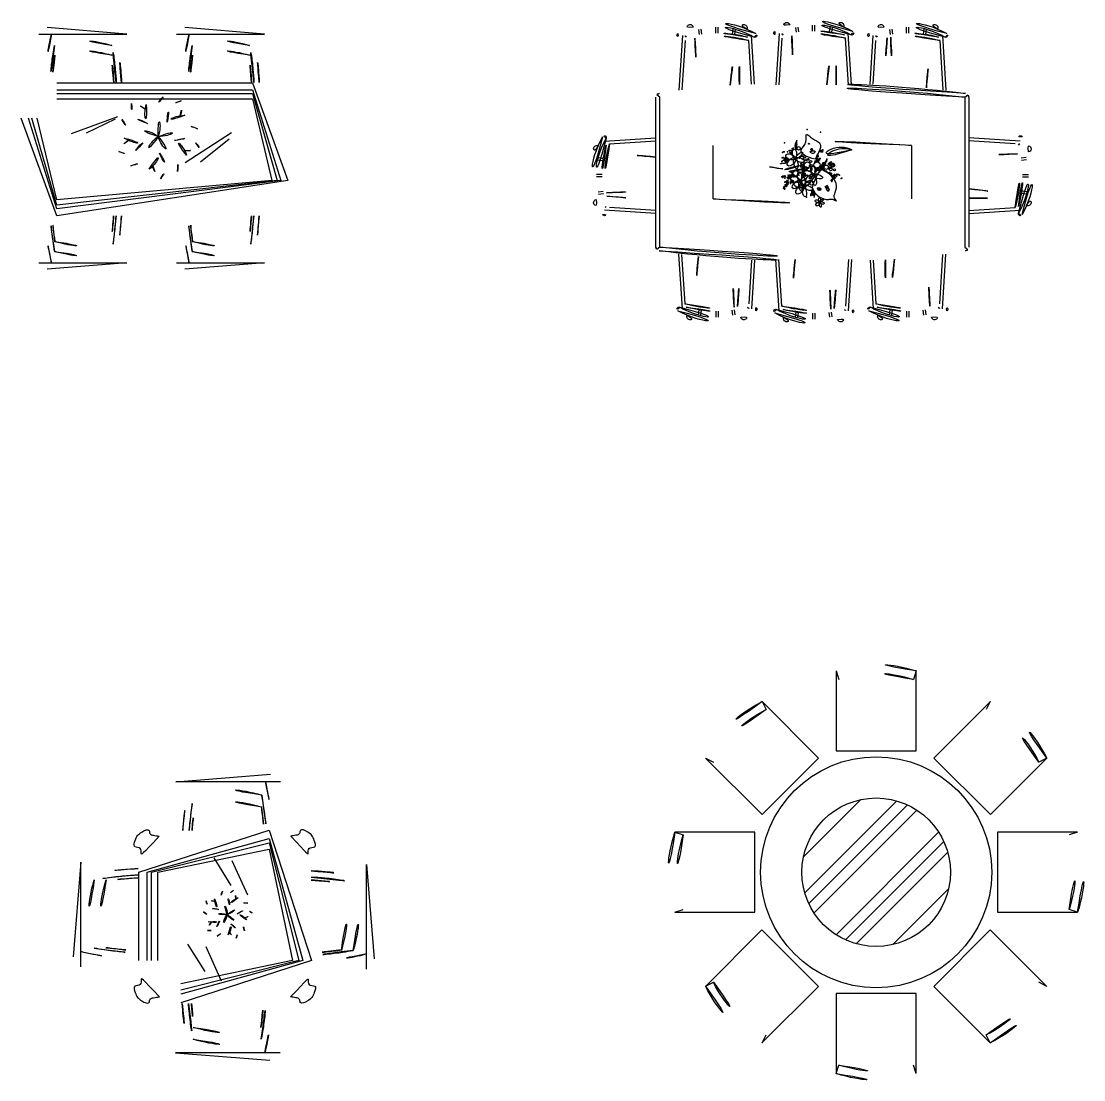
# Model space of a CAD drawing. Header units: millimetres. Extents: x -36495272392165 to 352544598049420, y -228287860276617 to 83349.
# Drawn here: x 961484830731.6 to 961484830967, y -675590103975.1 to -675590103740.5 of the extents above; entities that cross this region are included whole.
import ezdxf

# ---------------------------------------------------------------- set-up
doc = ezdxf.new("R2010")
doc.units = ezdxf.units.MM
doc.header["$MEASUREMENT"] = 0

# ---------------------------------------------------------------- blocks, each defined once
blk = doc.blocks.new('dining_sets')
at = {"true_color": 0x000000}
h = blk.add_hatch(color=18, dxfattribs=at)
h.paths.add_polyline_path([(11791.3, 17198.7, 1), (11779.3, 17198.7, 1)])
h.paths.add_polyline_path([(11763.5, 17207.6, 1.000001), (11753, 17207.6, 1.000001)])
h.paths.add_polyline_path([(11778.2, 17104.9, 1), (11787.6, 17104.9, 1)])
h.paths.add_polyline_path([(11824.2, 17045.3, 1), (11836.1, 17045.3, 1)])
h.paths.add_polyline_path([(11682.7, 17136.9, 1), (11675.7, 17136.9, 1)])
edge = h.paths.add_edge_path()
edge.add_ellipse((11722.9, 17114.8), major_axis=(0.7, -25.9), ratio=0.456297, start_angle=134.88396, end_angle=204.80978)
edge.add_arc((11726.8, 17143.3), 10.8, 208.44522, 291.7172)
h.paths.add_polyline_path([(11777.4, 17211.2, 1), (11768.1, 17211.2, 1)])
h.paths.add_polyline_path([(11707.7, 17272.3, 1), (11727.9, 17272.3, 1)])
h = blk.add_hatch(color=18, dxfattribs=at)
h.paths.add_polyline_path([(11904.1, 17177.5, 1), (11914.1, 17177.5, 1)])
h.paths.add_polyline_path([(11925, 17151.1, 0.193175), (11923.4, 17155, -0.071099), (11916.6, 17156, 0.269317), (11913.7, 17151.1, 1.000001)])
blk.add_hatch(color=18, dxfattribs=at).paths.add_polyline_path([(11843.1, 17042.5, 0.483518), (11833, 17050.5, -0.273676), (11836.1, 17045.3, -0.589818), (11827, 17040.2, 0.87026)])
at = {"color": 18, "true_color": 0x000000}
for p, q in [((11154.8, 17941.1), (11158.8, 17913.6)), ((11167.9, 17943), (11171.9, 17915.5)), ((11251.5, 17920.8), (11251.5, 17953.7)), ((11264.7, 17920.8), (11264.7, 17953.7)), ((11348.3, 17943), (11344.3, 17915.5)), ((11361.3, 17941.1), (11357.3, 17913.6)), ((11699.4, 17953.1), (11703.4, 17925.6)), ((11712.5, 17955), (11716.5, 17927.5)), ((11796.1, 17932.8), (11796.1, 17965.7)), ((11809.3, 17932.8), (11809.3, 17965.7)), ((11892.9, 17955), (11888.9, 17927.5)), ((11905.9, 17953.1), (11901.9, 17925.6)), ((12228.9, 17941.1), (12232.8, 17913.6)), ((12241.9, 17943), (12245.9, 17915.5)), ((12325.5, 17920.8), (12325.5, 17953.7)), ((12338.7, 17920.8), (12338.7, 17953.7)), ((12422.3, 17943), (12418.3, 17915.5)), ((12435.4, 17941.1), (12431.4, 17913.6)), ((7441.5, 17915.9), (7937.5, 17915.9)), ((8216.6, 17915.9), (8712.6, 17915.9)), ((11063.5, 17907.1), (11044.3, 17600.2)), ((11078.4, 17880), (11061, 17602.4)), ((11453.2, 17633.7), (11437.8, 17880)), ((11469.7, 17634.2), (11452.6, 17907.1)), ((11608.1, 17919.1), (11590.1, 17630.4)), ((11623, 17892), (11606.6, 17630.4)), ((11998.7, 17630.4), (11982.4, 17892)), ((12015.3, 17630.4), (11997.2, 17919.1)), ((12120.5, 17634.2), (12137.6, 17907.1)), ((12137, 17633.7), (12152.4, 17880)), ((12511.8, 17880), (12529.2, 17602.4)), ((12526.7, 17907.1), (12545.8, 17600.2)), ((10915.1, 16717), (10915.1, 17559.6)), ((10937.1, 17559.6), (10920.3, 17573.9)), ((10937.1, 16717), (10937.1, 17559.6)), ((12653.1, 17559.6), (12669.9, 17573.9)), ((12653.1, 17559.6), (12653.1, 16717)), ((12675.1, 17559.6), (12675.1, 16717)), ((8043.8, 17489.2), (8045.2, 17489.2)), ((7884.5, 17448.9), (7623.6, 17354.1)), ((7872.2, 17436), (7709.5, 17357.2)), ((8526.6, 17359.3), (8265.8, 17191.7)), ((8514.3, 17323.4), (8351.7, 17194.8)), ((10626.3, 17312.8), (10915.1, 17330.9)), ((10653.5, 17298), (10915.1, 17314.3)), ((11237.1, 16988.1), (11237.1, 17288.5)), ((12353.1, 17288.5), (12353.1, 16988.1)), ((12963.9, 17312.8), (12675.1, 17330.9)), ((12936.7, 17298), (12675.1, 17314.3)), ((10592.3, 17221.5), (10619.8, 17217.5)), ((12997.8, 17221.5), (12970.4, 17217.5)), ((10590.5, 17208.4), (10617.9, 17204.5)), ((12999.7, 17208.4), (12972.2, 17204.5)), ((10612.7, 17124.9), (10579.8, 17124.9)), ((10612.7, 17111.7), (10579.8, 17111.7)), ((12977.5, 17124.9), (13010.4, 17124.9)), ((12977.5, 17111.7), (13010.4, 17111.7)), ((8043.8, 17053.6), (8045.2, 17053.6)), ((10590.5, 17028.1), (10617.9, 17032.1)), ((10592.3, 17015), (10619.8, 17019)), ((12997.8, 17015), (12970.4, 17019)), ((12999.7, 17028.1), (12972.2, 17032.1)), ((10915.1, 16905.7), (10626.3, 16923.7)), ((10915.1, 16922.2), (10653.5, 16938.6)), ((12675.1, 16922.2), (12936.7, 16938.6)), ((12675.1, 16905.7), (12963.9, 16923.7)), ((10937.1, 16717), (10920.3, 16702.7)), ((12653.1, 16717), (12669.9, 16702.7)), ((7441.5, 16628.7), (7937.5, 16628.7)), ((8216.6, 16628.7), (8712.6, 16628.7)), ((11063.5, 16369.5), (11044.3, 16676.4)), ((11078.4, 16396.6), (11061, 16674.2)), ((11453.2, 16642.9), (11437.8, 16396.6)), ((11469.7, 16642.4), (11452.6, 16369.5)), ((11608.1, 16357.5), (11590.1, 16646.2)), ((11623, 16384.6), (11606.6, 16646.2)), ((11998.7, 16646.2), (11982.4, 16384.6)), ((12015.3, 16646.2), (11997.2, 16357.5)), ((12120.5, 16642.4), (12137.6, 16369.5)), ((12137, 16642.9), (12152.4, 16396.6)), ((12511.8, 16396.6), (12529.2, 16674.2)), ((12526.7, 16369.5), (12545.8, 16676.4)), ((11154.8, 16335.5), (11158.8, 16363)), ((11167.9, 16333.6), (11171.9, 16361.1)), ((11251.5, 16355.8), (11251.5, 16322.9)), ((11264.7, 16355.8), (11264.7, 16322.9)), ((11348.3, 16333.6), (11344.3, 16361.1)), ((11361.3, 16335.5), (11357.3, 16363)), ((11699.4, 16323.5), (11703.4, 16351)), ((11712.5, 16321.6), (11716.5, 16349.1)), ((11796.1, 16343.8), (11796.1, 16310.9)), ((11809.3, 16343.8), (11809.3, 16310.9)), ((11892.9, 16321.6), (11888.9, 16349.1)), ((11905.9, 16323.5), (11901.9, 16351)), ((12228.9, 16335.5), (12232.8, 16363)), ((12241.9, 16333.6), (12245.9, 16361.1)), ((12325.5, 16355.8), (12325.5, 16322.9)), ((12338.7, 16355.8), (12338.7, 16322.9)), ((12422.3, 16333.6), (12418.3, 16361.1)), ((12435.4, 16335.5), (12431.4, 16363)), ((11929.3, 14331), (11944.4, 14283.4)), ((12379.3, 14331), (12364.1, 14283.4)), ((11512.1, 14158.4), (11535.1, 14114)), ((12796.3, 14158.1), (12773.4, 14113.7)), ((11193.9, 13840.2), (11238.3, 13817.2)), ((13114.5, 13839.9), (13070.1, 13817)), ((8802.9, 13707.6), (8213.6, 13707.6)), ((11745.2, 13283.9), (12068.1, 13606.9)), ((11752.9, 13081.2), (12270.8, 13599.2)), ((11775.3, 13021.6), (12330.5, 13576.8)), ((11804.6, 12968.9), (12383.2, 13547.4)), ((11021, 13423.1), (11068.7, 13408)), ((11928.3, 12846.3), (12505.7, 13423.7)), ((13287.2, 13422.8), (13239.5, 13407.6)), ((11981.5, 12817.4), (12534.7, 13370.6)), ((8426.6, 13278.6), (8523.3, 13123.6)), ((12041.7, 12795.5), (12556.6, 13310.4)), ((7678.2, 12665.2), (7678.2, 13254.5)), ((8528.6, 13264), (8616.3, 13070.8)), ((9287.1, 12652.6), (9287.1, 13241.9)), ((12248.2, 12790.8), (12561.2, 13103.8)), ((11021, 12973.1), (11068.7, 12988.3)), ((13287.2, 12972.8), (13239.5, 12987.9)), ((8279.2, 12793.7), (8375.9, 12638.8)), ((8381.2, 12779.2), (8468.9, 12585.9)), ((11193.7, 12555.9), (11238.1, 12578.9)), ((13114.3, 12555.7), (13069.9, 12578.7)), ((11511.9, 12237.8), (11534.9, 12282.2)), ((12796.1, 12237.5), (12773.1, 12281.9)), ((8799.9, 12182.3), (8210.6, 12182.3)), ((11928.9, 12064.9), (11944.1, 12112.5)), ((12378.9, 12064.9), (12363.8, 12112.5))]:
    blk.add_line(p, q, dxfattribs=at)
for points in [[(7937.5, 17915.9, 0.333667), (7889.5, 17951.9), (7489.5, 17951.9, 0.333667), (7441.5, 17915.9)], [(8712.6, 17915.9, 0.333667), (8664.6, 17951.9), (8264.6, 17951.9, 0.333667), (8216.6, 17915.9)], [(7937.5, 16628.7, -0.333667), (7889.5, 16592.7), (7489.5, 16592.7, -0.333667), (7441.5, 16628.7)], [(8712.6, 16628.7, -0.333667), (8664.6, 16592.7), (8264.6, 16592.7, -0.333667), (8216.6, 16628.7)], [(11929.3, 14331.4), (11929.3, 13881.4), (12379.3, 13881.4), (12379.3, 14331.4, 0.153703), (11929.3, 14331.4)], [(11193.7, 13840.4), (11511.9, 13522.2), (11830.1, 13840.4), (11511.9, 14158.6, 0.153703), (11193.7, 13840.4)], [(12796.6, 14158.4), (12478.4, 13840.2), (12796.6, 13522), (13114.8, 13840.2, 0.153703), (12796.6, 14158.4)], [(8213.6, 13707.6, -0.333667), (8270.7, 13750.4), (8745.9, 13750.4, -0.333667), (8802.9, 13707.6)], [(11020.7, 12973.1), (11470.7, 12973.1), (11470.7, 13423.1), (11020.7, 13423.1, 0.153703), (11020.7, 12973.1)], [(13287.5, 13422.8), (12837.5, 13422.8), (12837.5, 12972.8), (13287.5, 12972.8, 0.153703), (13287.5, 13422.8)], [(7678.2, 13254.5, 0.333667), (7635.4, 13197.5), (7635.4, 12722.3, 0.333667), (7678.2, 12665.2)], [(9287.1, 13241.9, -0.333667), (9329.9, 13184.9), (9329.9, 12709.7, -0.333667), (9287.1, 12652.6)], [(11511.6, 12237.5), (11829.8, 12555.7), (11511.6, 12873.9), (11193.4, 12555.7, 0.153703), (11511.6, 12237.5)], [(13114.5, 12555.5), (12796.3, 12873.7), (12478.1, 12555.5), (12796.3, 12237.3, 0.153703), (13114.5, 12555.5)], [(12378.9, 12064.5), (12378.9, 12514.5), (11928.9, 12514.5), (11928.9, 12064.5, 0.153703), (12378.9, 12064.5)], [(8210.6, 12182.3, 0.333667), (8267.6, 12139.5), (8742.8, 12139.5, 0.333667), (8799.9, 12182.3)]]:
    blk.add_lwpolyline(points, format="xyb", dxfattribs=at)
for points in [[(7543.4, 17641.9), (8644, 17641.9, -0.414214), (8844, 17441.9), (8844, 17091.9, -0.414214), (8644, 16891.9), (7543.4, 16891.9, -0.414214), (7343.4, 17091.9), (7343.4, 17441.9, -0.414214)], [(7543.4, 17601.9), (8644, 17601.9, -0.414214), (8804, 17441.9), (8804, 17091.9, -0.414214), (8644, 16931.9), (7543.4, 16931.9, -0.414214), (7383.4, 17091.9), (7383.4, 17441.9, -0.414214)], [(7543.4, 17581.9), (8644, 17581.9, -0.414214), (8784, 17441.9), (8784, 17091.9, -0.414214), (8644, 16951.9), (7543.4, 16951.9, -0.414214), (7403.4, 17091.9), (7403.4, 17441.9, -0.414214)], [(7543.4, 17551.9), (8644, 17551.9, -0.414214), (8754, 17441.9), (8754, 17091.9, -0.414214), (8644, 16981.9), (7543.4, 16981.9, -0.414214), (7433.4, 17091.9), (7433.4, 17441.9, -0.414214)], [(8004.2, 12700.8), (8004.2, 13197.6, -0.414214), (8241.8, 13435.2), (8738.6, 13435.2, -0.414214), (8976.2, 13197.6), (8976.2, 12700.8, -0.414214), (8738.6, 12463.2), (8241.8, 12463.2, -0.414214)], [(8051.7, 12700.8), (8051.7, 13197.6, -0.414214), (8241.8, 13387.7), (8738.6, 13387.7, -0.414214), (8928.7, 13197.6), (8928.7, 12700.8, -0.414214), (8738.6, 12510.8), (8241.8, 12510.8, -0.414214)], [(8075.5, 12700.8), (8075.5, 13197.6, -0.414214), (8241.8, 13364), (8738.6, 13364, -0.414214), (8904.9, 13197.6), (8904.9, 12700.8, -0.414214), (8738.6, 12534.5), (8241.8, 12534.5, -0.414214)], [(8111.1, 12700.8), (8111.1, 13197.6, -0.414214), (8241.8, 13328.3), (8738.6, 13328.3, -0.414214), (8869.3, 13197.6), (8869.3, 12700.8, -0.414214), (8738.6, 12570.2), (8241.8, 12570.2, -0.414214)]]:
    blk.add_lwpolyline(points, format="xyb", close=True, dxfattribs=at)
for centre, radius in [((11717.8, 17272.3), 10.1), ((11752.5, 17225.2), 6.3), ((11738.6, 17185.8), 8.27), ((11767.1, 17178.7), 17.4), ((11758.2, 17207.6), 5.23), ((11779.5, 17154.5), 13.1), ((11772.8, 17211.2), 4.68), ((11787, 17173.9), 8.44), ((11785.3, 17198.7), 5.96), ((11821.4, 17178.5), 17.3), ((11909.1, 17177.5), 5.04), ((11679.2, 17136.9), 3.51), ((11701.7, 17131.6), 15.3), ((11726.8, 17143.3), 10.8), ((11782.9, 17104.9), 4.68), ((11919.4, 17151.1), 5.62), ((11789.9, 17077.5), 11.5), ((11830.1, 17045.3), 5.96), ((11834.9, 17042.5), 8.24), ((12154.1, 13197.9), 650), ((12154.1, 13197.9), 417.9)]:
    blk.add_circle(centre, radius, dxfattribs=at)
for centre, radius, start, end in [((11258.1, 17524.8), 450.9, 60.9174, 119.0826), ((11258.1, 17524), 429.7, 60.69156, 119.30844), ((11106.4, 17951.1), 18, 13.32338, 205.8544), ((11409.8, 17951.1), 18, 334.1456, 166.67662), ((11802.7, 17536.8), 450.9, 60.9174, 119.0826), ((11802.7, 17536), 429.7, 60.69156, 119.30844), ((11651, 17963.1), 18, 13.32338, 205.8544), ((11954.4, 17963.1), 18, 334.1456, 166.67662), ((12332.1, 17524.8), 450.9, 60.9174, 119.0826), ((12332.1, 17524), 429.7, 60.69156, 119.30844), ((12180.4, 17951.1), 18, 13.32338, 205.8544), ((12483.8, 17951.1), 18, 334.1456, 166.67662), ((7692, 17333.4), 543, 72.70335, 107.29665), ((8467, 17333.4), 543, 72.70335, 107.29665), ((11044, 17909.1), 11, 117.31975, 289.9422), ((11067.7, 17885.4), 22.2, 37.60965, 100.85922), ((11258.1, 17228), 676.3, 74.5891, 105.4109), ((11258.1, 17228), 692.8, 75.55676, 104.44324), ((15437, 18051.8), 4305.6, 182.11514, 185.84448), ((9178.6, 17936.7), 2175.9, 351.84988, 358.96491), ((9340.9, 17679.2), 2044, 358.64991, 6.04212), ((11448.4, 17885.4), 22.2, 79.14078, 142.39035), ((11472.2, 17909.1), 11, 250.0578, 62.68025), ((11588.6, 17921.1), 11, 117.31975, 289.9422), ((11612.3, 17897.4), 22.2, 37.60965, 100.85922), ((11802.7, 17240), 676.3, 74.5891, 105.4109), ((11802.7, 17240), 692.8, 75.55676, 104.44324), ((15981.6, 18063.8), 4305.6, 182.11514, 185.77739), ((9723.2, 17948.7), 2175.9, 351.58687, 358.96491), ((9885.5, 17691.2), 2044, 358.29411, 6.04212), ((11993, 17897.4), 22.2, 79.14078, 142.39035), ((12016.8, 17921.1), 11, 250.0578, 62.68025), ((12118, 17909.1), 11, 117.31975, 289.9422), ((12141.7, 17885.4), 22.2, 37.60965, 100.85922), ((12332.1, 17228), 676.3, 74.5891, 105.4109), ((12332.1, 17228), 692.8, 75.55676, 104.44324), ((14249.3, 17679.2), 2044, 173.95788, 181.35009), ((14411.6, 17936.7), 2175.9, 181.03509, 188.15012), ((8153.2, 18051.8), 4305.6, 354.15552, 357.88486), ((12522.5, 17885.4), 22.2, 79.14078, 142.39035), ((12546.2, 17909.1), 11, 250.0578, 62.68025), ((7692, 17277.5), 543, 72.70335, 107.29665), ((8467, 17277.5), 543, 72.70335, 107.29665), ((10937.1, 17559.6), 22, 99.25842, 180), ((11795.1, 10462.9), 7170.4, 83.09909, 96.90091), ((11795.1, 10460.3), 7151, 83.10883, 96.89117), ((12653.1, 17559.6), 22, 0, 80.74158), ((8197, 17513.1), 233.1, 177.21051, 198.35141), ((7949.6, 17380), 145.2, 50.50863, 84.24757), ((8199.9, 17473.8), 159.4, 163.77608, 237.51587), ((7976.2, 17389.5), 146.9, 340.04468, 61.24727), ((8276.9, 17432.7), 187.5, 136.1301, 166.49315), ((7997.7, 17467), 172.9, 344.1324, 33.6013), ((8305.2, 17314.4), 233.1, 105.21052, 126.35141), ((8102.1, 17508.5), 145.2, 338.50863, 12.24757), ((8119.3, 17486.2), 146.9, 268.04468, 349.24727), ((8268.6, 17299.5), 159.4, 91.77608, 165.51587), ((7956.9, 17267.9), 172.9, 56.1324, 105.6013), ((8075.7, 17522.8), 187.5, 208.1301, 238.49315), ((8253.4, 17213.6), 187.5, 64.1301, 94.49315), ((8023.9, 17223.5), 146.9, 52.04468, 133.24727), ((8012.9, 17462.3), 159.4, 235.77608, 309.51587), ((8196.6, 17217.6), 146.9, 124.04468, 205.24727), ((7966, 17280.9), 159.4, 307.77608, 21.51587), ((8124.1, 17180.3), 159.4, 19.77608, 93.51587), ((8255.5, 17379.9), 146.9, 196.04468, 277.24727), ((8199.7, 17489.6), 172.9, 272.1324, 321.6013), ((8149.6, 17150.1), 233.1, 33.21051, 54.35141), ((10624.4, 17332.4), 11, 340.0578, 152.68025), ((12965.8, 17332.4), 11, 27.31975, 199.9422), ((8024.7, 17195.3), 145.2, 122.50863, 156.24757), ((8133.6, 17167.5), 172.9, 128.1324, 177.6013), ((11008.6, 17118.3), 450.9, 150.9174, 209.0826), ((10582.3, 17270), 18, 64.1456, 256.67662), ((11009.4, 17118.3), 429.7, 150.69156, 209.30844), ((11305.4, 17118.3), 692.8, 165.55676, 194.44324), ((10648.1, 17308.6), 22.2, 169.14078, 232.39036), ((11305.4, 17118.3), 676.3, 164.5891, 195.4109), ((11795.1, 10460.3), 6851, 85.32818, 94.67182), ((11775.9, 17297), 4.04, 332.3767, 237.12596), ((11551.4, 17167.4), 255.6, 19.91219, 29.58996), ((11557.6, 17171.2), 255.6, 19.70731, 29.58996), ((11954.8, 17144.2), 135.2, 62.91009, 164.49177), ((12284.7, 17118.3), 676.3, 344.5891, 15.4109), ((12580.7, 17118.3), 429.7, 330.69156, 29.30844), ((12942.1, 17308.6), 22.2, 307.60964, 10.85922), ((12284.7, 17118.3), 692.8, 345.55676, 14.44324), ((12581.6, 17118.3), 450.9, 330.9174, 29.0826), ((13007.8, 17270), 18, 283.32338, 115.8544), ((7974.6, 17471.7), 233.1, 249.21052, 270.35141), ((8283.6, 17304.6), 172.9, 200.1324, 249.6013), ((8037.7, 17168.2), 187.5, 352.1301, 22.49315), ((8271.4, 17403.2), 145.2, 266.50863, 300.24757), ((10481.7, 12939.3), 4305.6, 84.22261, 87.88486), ((11796.8, 17258), 14.7, 196.67434, 39.17837), ((11971.5, 17129.8), 142, 71.57179, 163.22532), ((13108.5, 12939.3), 4305.6, 92.11514, 95.77739), ((7927.9, 17359.4), 187.5, 280.1301, 310.49315), ((8223.6, 17209.6), 145.2, 194.50863, 228.24757), ((7945.2, 17247.3), 233.1, 321.21051, 342.35141), ((11776.4, 16845.8), 334.7, 95.89339, 141.95957), ((11789, 16753.3), 406.9, 91.78754, 132.75016), ((11665.7, 16877.4), 312.8, 91.94687, 111.12091), ((11663.9, 17612.5), 457, 255.95137, 281.35481), ((11665.7, 16877.4), 312.8, 85.23107, 85.4239), ((11665.7, 16877.4), 312.8, 76.04029, 81.12682), ((11873.4, 17166), 12.1, 46.09443, 18.09614), ((11904.6, 17176.2), 20.7, 89.52524, 198.09614), ((11890.8, 17184.5), 5.87, 14.78506, 307.3859), ((11895.8, 17170.6), 8.61, 358.76988, 279.35478), ((11898.5, 17154.2), 8.01, 132.77095, 99.35478), ((11876.8, 17202.8), 28.9, 307.3859, 349.32328), ((11909.9, 17178.1), 10.8, 212.19892, 185.73197), ((11923.5, 17179.5), 24.5, 185.73197, 274.9709), ((11785.2, 17008.6), 107.6, 15.91693, 57.60119), ((10596.7, 19197.7), 2175.9, 271.03509, 278.41313), ((11776.8, 17002.8), 107.6, 15.91693, 57.60119), ((11884, 17035.8), 5.15, 222.21461, 51.0439), ((12993.4, 19197.7), 2175.9, 261.58687, 268.96491), ((10582.3, 16966.6), 18, 103.32338, 295.8544), ((10854.2, 19035.5), 2044, 263.95788, 271.7059), ((11795.1, 23816.3), 6851, 265.32818, 274.67182), ((12735.9, 19035.5), 2044, 268.2941, 276.04212), ((13007.8, 16966.6), 18, 244.1456, 76.67662), ((10648.1, 16927.9), 22.2, 127.60964, 190.85922), ((12942.1, 16927.9), 22.2, 349.14078, 52.39036), ((10624.4, 16904.2), 11, 207.31975, 19.9422), ((12965.8, 16904.2), 11, 160.0578, 332.68025), ((7692, 17267), 543, 252.70335, 287.29665), ((8467, 17267), 543, 252.70335, 287.29665), ((7692, 17211.1), 543, 252.70335, 287.29665), ((8467, 17211.1), 543, 252.70335, 287.29665), ((10937.1, 16717), 22, 180, 260.74158), ((11795.1, 23813.7), 7170.4, 263.09909, 276.90091), ((11795.1, 23816.3), 7151, 263.10883, 276.89117), ((12653.1, 16717), 22, 279.25842, 0), ((15437, 16224.8), 4305.6, 174.15552, 177.88486), ((9178.6, 16339.9), 2175.9, 1.03509, 8.15012), ((9340.9, 16597.4), 2044, 353.95788, 1.35009), ((15981.6, 16212.8), 4305.6, 174.22261, 177.88486), ((9723.2, 16327.9), 2175.9, 1.03509, 8.41313), ((9885.5, 16585.4), 2044, 353.95788, 1.70589), ((14249.3, 16597.4), 2044, 178.64991, 186.04212), ((14411.6, 16339.9), 2175.9, 171.84988, 178.96491), ((8153.2, 16224.8), 4305.6, 2.11514, 5.84448), ((11258.1, 17048.6), 676.3, 254.5891, 285.4109), ((11802.7, 17036.6), 676.3, 254.5891, 285.4109), ((12332.1, 17048.6), 676.3, 254.5891, 285.4109), ((11044, 16367.5), 11, 70.0578, 242.68025), ((11258.1, 16751.8), 450.9, 240.9174, 299.0826), ((11258.1, 16752.6), 429.7, 240.69156, 299.30844), ((11067.7, 16391.3), 22.2, 259.14078, 322.39035), ((11258.1, 17048.6), 692.8, 255.55676, 284.44324), ((11106.4, 16325.5), 18, 154.1456, 346.67662), ((11409.8, 16325.5), 18, 193.32338, 25.8544), ((11448.4, 16391.3), 22.2, 217.60965, 280.85922), ((11472.2, 16367.5), 11, 297.31975, 109.9422), ((11588.6, 16355.5), 11, 70.0578, 242.68025), ((11802.7, 16739.8), 450.9, 240.9174, 299.0826), ((11802.7, 16740.6), 429.7, 240.69156, 299.30844), ((11612.3, 16379.3), 22.2, 259.14078, 322.39035), ((11802.7, 17036.6), 692.8, 255.55676, 284.44324), ((11993, 16379.3), 22.2, 217.60965, 280.85922), ((12016.8, 16355.5), 11, 297.31975, 109.9422), ((12118, 16367.5), 11, 70.0578, 242.68025), ((12332.1, 16751.8), 450.9, 240.9174, 299.0826), ((12332.1, 16752.6), 429.7, 240.69156, 299.30844), ((12141.7, 16391.3), 22.2, 259.14078, 322.39035), ((12332.1, 17048.6), 692.8, 255.55676, 284.44324), ((12180.4, 16325.5), 18, 154.1456, 346.67662), ((12483.8, 16325.5), 18, 193.32338, 25.8544), ((12522.5, 16391.3), 22.2, 217.60965, 280.85922), ((12546.2, 16367.5), 11, 297.31975, 109.9422), ((11651, 16313.5), 18, 154.1456, 346.67662), ((11954.4, 16313.5), 18, 193.32338, 25.8544), ((12154.3, 13623.7), 742.3, 72.35437, 107.64563), ((12154.3, 13623.7), 692.3, 72.35437, 107.64563), ((11853.2, 13499.1), 742.3, 117.35437, 152.64563), ((11853.2, 13499.1), 692.3, 117.35437, 152.64563), ((12455.3, 13498.9), 692.3, 27.35437, 62.64563), ((12455.3, 13498.9), 742.3, 27.35437, 62.64563), ((8505.4, 13015.7), 645.1, 72.70335, 107.29665), ((8505.4, 12949.2), 645.1, 72.70335, 107.29665), ((11728.4, 13198.1), 742.3, 162.35437, 197.64563), ((11728.4, 13198.1), 692.3, 162.35437, 197.64563), ((12579.9, 13197.8), 692.3, 342.35437, 17.64563), ((12579.9, 13197.8), 742.3, 342.35437, 17.64563), ((8370.2, 12962.8), 645.1, 162.70335, 197.29665), ((8436.6, 12962.8), 645.1, 162.70335, 197.29665), ((8614.4, 12980.5), 138.5, 123.21051, 144.35141), ((8464.1, 13052.9), 86.3, 356.50863, 30.24757), ((8528.7, 12950.1), 645.1, 342.70335, 17.29665), ((8595.2, 12950.1), 645.1, 342.70335, 17.29665), ((8401.5, 12952.3), 86.3, 68.50863, 102.24757), ((8516.8, 13072.9), 138.5, 195.21052, 216.35141), ((8525.7, 13051.2), 94.7, 181.77608, 255.51587), ((8414.8, 12962.5), 87.3, 358.04468, 79.24727), ((8576.7, 13042.2), 111.4, 154.1301, 184.49315), ((8412.7, 13010.3), 102.7, 2.1324, 51.60129), ((8596.5, 12965.4), 94.7, 109.77608, 183.51587), ((8477.9, 13043.4), 87.3, 286.04468, 7.24727), ((8426.2, 12890.3), 102.7, 74.1324, 123.6013), ((8446.5, 13056.1), 111.4, 226.1301, 256.49315), ((8522.7, 13060.1), 102.7, 290.1324, 339.6013), ((8603.7, 12914), 111.4, 82.1301, 112.49315), ((8556.7, 12859.1), 138.5, 51.21052, 72.35141), ((8477.9, 12861.7), 86.3, 140.50863, 174.24757), ((8472.2, 12877.5), 87.3, 70.04468, 151.24727), ((8422.2, 13010.4), 94.7, 253.77608, 327.51587), ((8544.4, 12866), 102.7, 146.1324, 195.60129), ((8570.8, 12905.9), 87.3, 142.04468, 223.24727), ((8536.7, 12871.5), 94.7, 37.77608, 111.51587), ((8574.3, 13008.4), 87.3, 214.04468, 295.24727), ((8429, 12899.3), 94.7, 325.77608, 39.51587), ((8490.1, 12848.8), 111.4, 10.1301, 40.49315), ((8579, 13024.5), 86.3, 284.50863, 318.24757), ((8398.8, 13008.7), 138.5, 267.21052, 288.35141), ((8393, 12936.6), 111.4, 298.1301, 328.49315), ((8587.6, 12906.4), 86.3, 212.50863, 246.24757), ((8604.1, 12971), 102.7, 218.1324, 267.60129), ((8423.4, 12876.5), 138.5, 339.21051, 0.35141), ((11852.9, 12897), 742.3, 207.35437, 242.64563), ((11852.9, 12897), 692.3, 207.35437, 242.64563), ((12455, 12896.8), 692.3, 297.35437, 332.64563), ((12455, 12896.8), 742.3, 297.35437, 332.64563), ((8502.3, 12940.7), 645.1, 252.70335, 287.29665), ((8502.3, 12874.3), 645.1, 252.70335, 287.29665), ((12153.9, 12772.2), 692.3, 252.35437, 287.64563), ((12153.9, 12772.2), 742.3, 252.35437, 287.64563)]:
    blk.add_arc(centre, radius, start, end, dxfattribs=at)
for centre, major_axis, start_param, end_param in [((7692, 17552.5), (0, -631.7), 4.099527, 4.56758), ((7692, 17552.5), (0, -631.7), 7.99879, 8.466844), ((8467, 17552.5), (0, -631.7), 4.099527, 4.56758), ((8467, 17552.5), (0, -631.7), 7.99879, 8.466844), ((8109.9, 12962.8), (750.5, 0), 7.99879, 8.466844), ((8109.9, 12962.8), (750.5, 0), 4.099527, 4.56758), ((8502.3, 12614), (0, 750.5), 1.779562, 2.183659), ((8502.3, 12614), (0, 750.5), 4.099527, 4.503623)]:
    blk.add_ellipse(centre, major_axis=major_axis, ratio=0.345133, start_param=start_param, end_param=end_param, dxfattribs=at)
for centre, major_axis, ratio in [((11671.4, 17223.9), (25.6, -9), 0.572914), ((11677.5, 17196.7), (20.7, 21.6), 0.525572), ((11694.6, 17242.2), (0.7, -25.9), 0.456297), ((11702.2, 17188.4), (-5.8, 31.2), 0.354767), ((11722.4, 17207.5), (-26.3, 8.1), 0.449099), ((11719.9, 17232), (-19.6, -18.2), 0.317405), ((11798, 17148.7), (0.7, -25.9), 0.456297), ((11823.4, 17138.4), (-19.6, -18.2), 0.317405), ((11699.7, 17096.5), (25.6, -9), 0.572914), ((11722.9, 17114.8), (0.7, -25.9), 0.456297), ((11748.3, 17104.6), (-19.6, -18.2), 0.317405), ((11742.2, 17084.5), (0.7, -25.9), 0.456297), ((11774.9, 17130.3), (25.6, -9), 0.572914), ((11780.9, 17103.2), (20.7, 21.6), 0.525572), ((11805.6, 17094.9), (-5.8, 31.2), 0.354767), ((11825.9, 17114), (-26.3, 8.1), 0.449099), ((11705.8, 17069.3), (20.7, 21.6), 0.525572), ((11719, 17066.2), (25.6, -9), 0.572914), ((11725.1, 17039), (20.7, 21.6), 0.525572), ((11730.5, 17061), (-5.8, 31.2), 0.354767), ((11750.8, 17080.1), (-26.3, 8.1), 0.449099), ((11749.8, 17030.7), (-5.8, 31.2), 0.354767), ((11770, 17049.9), (-26.3, 8.1), 0.449099), ((11767.5, 17074.3), (-19.6, -18.2), 0.317405), ((11823.6, 16974), (12.8, -4.5), 0.572914), ((11835.2, 16983.2), (0.3, -13), 0.456297), ((11847.9, 16978.1), (-9.78, -9.11), 0.317405), ((11826.7, 16960.4), (10.4, 10.8), 0.525572), ((11839, 16956.3), (-2.9, 15.6), 0.354767), ((11849.1, 16965.8), (-13.1, 4), 0.449099)]:
    blk.add_ellipse(centre, major_axis=major_axis, ratio=ratio, dxfattribs=at)
at = {"color": 18, "true_color": 0x000000, "extrusion": (0, 0, -1)}
for centre, major_axis, start_param, end_param in [((7692, 16992.1), (0, 631.7), 4.099527, 4.553045), ((7692, 16992.1), (0, 631.7), 1.730141, 2.183659), ((8467, 16992.1), (0, 631.7), 4.099527, 4.553045), ((8467, 16992.1), (0, 631.7), 1.730141, 2.183659), ((8505.4, 13275.9), (0, 750.5), 4.923784, 5.325251), ((8505.4, 13275.9), (0, 750.5), 0.957934, 1.359402), ((8855.4, 12950.1), (-750.5, 0), 1.730141, 2.183659), ((8855.4, 12950.1), (-750.5, 0), 4.099527, 4.553045)]:
    blk.add_ellipse(centre, major_axis=major_axis, ratio=0.345133, start_param=start_param, end_param=end_param, dxfattribs=at)
at = {"color": 18, "true_color": 0x000000}
for points, knots in [([(7530.5, 17851.9), (7527.5, 17836.1), (7524.7, 17819.9), (7518.3, 17777.5), (7514.9, 17750.9), (7509.6, 17697.4), (7507.6, 17670.7), (7506.3, 17643.7)], [4.2084563, 4.2084563, 4.2084563, 4.2084563, 4.2962292, 4.2962292, 4.433179, 4.433179, 4.5651263, 4.5651263, 4.5651263, 4.5651263]), ([(7877.7, 17643.7), (7876.4, 17668.5), (7874.6, 17693.2), (7869.6, 17746.1), (7866.1, 17774.1), (7859.4, 17818.5), (7856.6, 17835.5), (7853.4, 17851.9)], [8.0012444, 8.0012444, 8.0012444, 8.0012444, 8.1227425, 8.1227425, 8.2664644, 8.2664644, 8.3579144, 8.3579144, 8.3579144, 8.3579144]), ([(8305.6, 17851.9), (8302.6, 17836.1), (8299.8, 17819.9), (8293.3, 17777.5), (8290, 17750.9), (8284.7, 17697.4), (8282.7, 17670.7), (8281.3, 17643.7)], [4.2084563, 4.2084563, 4.2084563, 4.2084563, 4.2962292, 4.2962292, 4.433179, 4.433179, 4.5651263, 4.5651263, 4.5651263, 4.5651263]), ([(8652.8, 17643.7), (8651.5, 17668.5), (8649.7, 17693.2), (8644.7, 17746.1), (8641.2, 17774.1), (8634.5, 17818.5), (8631.6, 17835.5), (8628.5, 17851.9)], [8.0012444, 8.0012444, 8.0012444, 8.0012444, 8.1227425, 8.1227425, 8.2664644, 8.2664644, 8.3579144, 8.3579144, 8.3579144, 8.3579144]), ([(7532.4, 17796.6), (7528.9, 17772.9), (7525.9, 17748.5), (7520.8, 17697.4), (7518.8, 17670.7), (7517.4, 17643.7)], [4.3081151, 4.3081151, 4.3081151, 4.3081151, 4.433179, 4.433179, 4.5651263, 4.5651263, 4.5651263, 4.5651263]), ([(7863.7, 17643.7), (7862.4, 17668.5), (7860.6, 17693.2), (7855.7, 17744.7), (7852.5, 17771.5), (7848.6, 17797.5)], [8.0012444, 8.0012444, 8.0012444, 8.0012444, 8.1227425, 8.1227425, 8.2598231, 8.2598231, 8.2598231, 8.2598231]), ([(8307.5, 17796.6), (8304, 17772.9), (8301, 17748.5), (8295.9, 17697.4), (8293.9, 17670.7), (8292.5, 17643.7)], [4.3081151, 4.3081151, 4.3081151, 4.3081151, 4.433179, 4.433179, 4.5651263, 4.5651263, 4.5651263, 4.5651263]), ([(8638.8, 17643.7), (8637.5, 17668.5), (8635.7, 17693.2), (8630.8, 17744.7), (8627.6, 17771.5), (8623.7, 17797.5)], [8.0012444, 8.0012444, 8.0012444, 8.0012444, 8.1227425, 8.1227425, 8.2598231, 8.2598231, 8.2598231, 8.2598231]), ([(11832.8, 17142.9), (11834, 17163.7), (11929, 17112), (11939, 17046.8), (11910.3, 16997.5), (11939.5, 16968.8), (11906.5, 16990.5), (11861.4, 16975.5), (11803.4, 17014.3), (11790.8, 17059.2), (11789.8, 17065.9)], [0, 0, 0, 0, 77.268559, 207.603491, 248.32855, 270.573512, 299.381354, 327.252179, 461.565377, 486.265875, 486.265875, 486.265875, 486.265875]), ([(7530.5, 16692.7), (7527.5, 16708.5), (7524.7, 16724.7), (7518.3, 16767.1), (7514.9, 16793.7), (7509.9, 16844.2), (7508.1, 16867.9), (7506.7, 16891.9)], [4.2084563, 4.2084563, 4.2084563, 4.2084563, 4.2962292, 4.2962292, 4.433179, 4.433179, 4.5503345, 4.5503345, 4.5503345, 4.5503345]), ([(7532.4, 16748), (7528.9, 16771.7), (7525.9, 16796.1), (7521.1, 16844.2), (7519.3, 16867.9), (7517.9, 16891.9)], [4.3081151, 4.3081151, 4.3081151, 4.3081151, 4.433179, 4.433179, 4.5503345, 4.5503345, 4.5503345, 4.5503345]), ([(7863.2, 16891.9), (7862, 16870.1), (7860.3, 16848.5), (7855.7, 16799.9), (7852.5, 16773.1), (7848.6, 16747.1)], [8.0160361, 8.0160361, 8.0160361, 8.0160361, 8.1227425, 8.1227425, 8.2598231, 8.2598231, 8.2598231, 8.2598231]), ([(7877.2, 16891.9), (7876, 16870.1), (7874.3, 16848.5), (7869.6, 16798.5), (7866.1, 16770.5), (7859.4, 16726), (7856.6, 16709.1), (7853.4, 16692.7)], [8.0160361, 8.0160361, 8.0160361, 8.0160361, 8.1227425, 8.1227425, 8.2664644, 8.2664644, 8.3579144, 8.3579144, 8.3579144, 8.3579144]), ([(8305.6, 16692.7), (8302.6, 16708.5), (8299.8, 16724.7), (8293.3, 16767.1), (8290, 16793.7), (8285, 16844.2), (8283.2, 16867.9), (8281.8, 16891.9)], [4.2084563, 4.2084563, 4.2084563, 4.2084563, 4.2962292, 4.2962292, 4.433179, 4.433179, 4.5503345, 4.5503345, 4.5503345, 4.5503345]), ([(8307.5, 16748), (8304, 16771.7), (8301, 16796.1), (8296.2, 16844.2), (8294.4, 16867.9), (8293, 16891.9)], [4.3081151, 4.3081151, 4.3081151, 4.3081151, 4.433179, 4.433179, 4.5503345, 4.5503345, 4.5503345, 4.5503345]), ([(8638.3, 16891.9), (8637, 16870.1), (8635.4, 16848.5), (8630.8, 16799.9), (8627.6, 16773.1), (8623.7, 16747.1)], [8.0160361, 8.0160361, 8.0160361, 8.0160361, 8.1227425, 8.1227425, 8.2598231, 8.2598231, 8.2598231, 8.2598231]), ([(8652.3, 16891.9), (8651, 16870.1), (8649.4, 16848.5), (8644.7, 16798.5), (8641.2, 16770.5), (8634.5, 16726), (8631.6, 16709.1), (8628.5, 16692.7)], [8.0160361, 8.0160361, 8.0160361, 8.0160361, 8.1227425, 8.1227425, 8.2664644, 8.2664644, 8.3579144, 8.3579144, 8.3579144, 8.3579144]), ([(8287.9, 13433.4), (8288.8, 13446.3), (8289.9, 13459.1), (8294.4, 13505.8), (8298.4, 13539.2), (8306.4, 13592), (8309.8, 13612.1), (8313.6, 13631.6)], [8.0690291, 8.0690291, 8.0690291, 8.0690291, 8.1227425, 8.1227425, 8.2664644, 8.2664644, 8.3579144, 8.3579144, 8.3579144, 8.3579144]), ([(8697.2, 13631.6), (8700.8, 13612.8), (8704.1, 13593.6), (8711.7, 13543.2), (8715.7, 13511.5), (8720.4, 13464.1), (8721.7, 13448.8), (8722.9, 13433.4)], [4.2084563, 4.2084563, 4.2084563, 4.2084563, 4.2962292, 4.2962292, 4.433179, 4.433179, 4.4973415, 4.4973415, 4.4973415, 4.4973415]), ([(8304.5, 13433.4), (8305.4, 13446.3), (8306.5, 13459.1), (8310.8, 13504.3), (8314.7, 13536.1), (8319.3, 13567)], [8.0690291, 8.0690291, 8.0690291, 8.0690291, 8.1227425, 8.1227425, 8.2598231, 8.2598231, 8.2598231, 8.2598231]), ([(8695, 13565.9), (8699.1, 13537.7), (8702.7, 13508.7), (8707.1, 13464.1), (8708.4, 13448.8), (8709.6, 13433.4)], [4.3081151, 4.3081151, 4.3081151, 4.3081151, 4.433179, 4.433179, 4.4973415, 4.4973415, 4.4973415, 4.4973415]), ([(8119.8, 13401.5), (8109.6, 13402.7), (8091.3, 13405.1), (8064, 13410.9), (8066.4, 13446.8), (8006, 13420), (7988.1, 13392), (7971.7, 13339.4), (7998.3, 13338), (8020, 13332), (8017.8, 13306.8), (8019.9, 13290.9), (8021, 13285.3)], [26.596612, 26.596612, 26.596612, 26.596612, 52.771329, 71.894905, 86.117928, 121.954734, 172.04851, 202.476174, 216.691855, 230.01003, 254.635643, 268.767944, 268.767944, 268.767944, 268.767944]), ([(8860, 13401.9), (8869.2, 13403), (8886.5, 13405.4), (8912.6, 13410.9), (8910.2, 13446.8), (8970.7, 13420), (8988.6, 13392), (9005, 13339.4), (8978.4, 13338), (8956.7, 13332), (8958.6, 13309.4), (8957.3, 13295.3), (8956.8, 13291.8)], [29.290825, 29.290825, 29.290825, 29.290825, 52.771329, 71.894905, 86.117928, 121.954734, 172.04851, 202.476174, 216.691855, 230.01003, 254.635643, 263.419397, 263.419397, 263.419397, 263.419397]), ([(8001.6, 13183.4), (7972.1, 13181.9), (7942.8, 13179.7), (7880, 13173.8), (7846.6, 13169.7), (7793.9, 13161.7), (7773.8, 13158.3), (7754.2, 13154.6)], [8.0012444, 8.0012444, 8.0012444, 8.0012444, 8.1227425, 8.1227425, 8.2664644, 8.2664644, 8.3579144, 8.3579144, 8.3579144, 8.3579144]), ([(8001.6, 13166.8), (7972.1, 13165.3), (7942.8, 13163.1), (7881.6, 13157.3), (7849.7, 13153.5), (7818.9, 13148.9)], [8.0012444, 8.0012444, 8.0012444, 8.0012444, 8.1227425, 8.1227425, 8.2598231, 8.2598231, 8.2598231, 8.2598231]), ([(8974.5, 13170.2), (9000.4, 13168.7), (9026, 13166.8), (9085.3, 13161.2), (9118.7, 13157.1), (9171.5, 13149.1), (9191.6, 13145.7), (9211.1, 13142)], [8.0160361, 8.0160361, 8.0160361, 8.0160361, 8.1227425, 8.1227425, 8.2664644, 8.2664644, 8.3579144, 8.3579144, 8.3579144, 8.3579144]), ([(8974.5, 13153.6), (9000.4, 13152.1), (9026, 13150.2), (9083.8, 13144.7), (9115.6, 13140.8), (9146.5, 13136.3)], [8.0160361, 8.0160361, 8.0160361, 8.0160361, 8.1227425, 8.1227425, 8.2598231, 8.2598231, 8.2598231, 8.2598231]), ([(7754.2, 12771), (7773, 12767.4), (7792.2, 12764.1), (7842.6, 12756.4), (7874.3, 12752.4), (7937.8, 12746.2), (7969.5, 12743.8), (8001.6, 12742.1)], [4.2084563, 4.2084563, 4.2084563, 4.2084563, 4.2962292, 4.2962292, 4.433179, 4.433179, 4.5651263, 4.5651263, 4.5651263, 4.5651263]), ([(7819.9, 12773.2), (7848.1, 12769), (7877.1, 12765.5), (7937.8, 12759.5), (7969.5, 12757.1), (8001.6, 12755.4)], [4.3081151, 4.3081151, 4.3081151, 4.3081151, 4.433179, 4.433179, 4.5651263, 4.5651263, 4.5651263, 4.5651263]), ([(9145.4, 12760.6), (9117.2, 12756.4), (9088.2, 12752.8), (9031.1, 12747.2), (9002.9, 12745), (8974.5, 12743.4)], [4.3081151, 4.3081151, 4.3081151, 4.3081151, 4.433179, 4.433179, 4.5503345, 4.5503345, 4.5503345, 4.5503345]), ([(9211.1, 12758.3), (9192.3, 12754.8), (9173.1, 12751.5), (9122.7, 12743.8), (9091, 12739.8), (9031.1, 12733.9), (9002.9, 12731.7), (8974.5, 12730.1)], [4.2084563, 4.2084563, 4.2084563, 4.2084563, 4.2962292, 4.2962292, 4.433179, 4.433179, 4.5503345, 4.5503345, 4.5503345, 4.5503345]), ([(8120.7, 12496.4), (8110.2, 12495.3), (8091.7, 12492.8), (8064, 12487), (8066.4, 12451.1), (8006, 12477.9), (7988.1, 12505.9), (7971.7, 12558.5), (7998.3, 12559.9), (8020, 12565.9), (8017.8, 12591.2), (8019.9, 12607.3), (8021.1, 12613)], [25.854151, 25.854151, 25.854151, 25.854151, 52.771329, 71.894905, 86.117928, 121.954734, 172.04851, 202.476174, 216.691855, 230.01003, 254.635643, 269.112988, 269.112988, 269.112988, 269.112988]), ([(8859.1, 12496.1), (8868.6, 12495), (8886.2, 12492.5), (8912.6, 12487), (8910.2, 12451.1), (8970.7, 12477.9), (8988.6, 12505.9), (9005, 12558.5), (8978.4, 12559.9), (8956.7, 12565.9), (8958.7, 12588.6), (8957.2, 12602.8), (8956.7, 12606.6)], [28.55667, 28.55667, 28.55667, 28.55667, 52.771329, 71.894905, 86.117928, 121.954734, 172.04851, 202.476174, 216.691855, 230.01003, 254.635643, 263.792895, 263.792895, 263.792895, 263.792895]), ([(8284.7, 12458.5), (8285.7, 12444.9), (8286.8, 12431.5), (8291.3, 12384.1), (8295.4, 12350.8), (8303.4, 12298), (8306.8, 12277.9), (8310.5, 12258.3)], [8.0663515, 8.0663515, 8.0663515, 8.0663515, 8.1227425, 8.1227425, 8.2664644, 8.2664644, 8.3579144, 8.3579144, 8.3579144, 8.3579144]), ([(8301.3, 12458.5), (8302.3, 12444.9), (8303.4, 12431.5), (8307.8, 12385.7), (8311.6, 12353.8), (8316.2, 12323)], [8.0663515, 8.0663515, 8.0663515, 8.0663515, 8.1227425, 8.1227425, 8.2598231, 8.2598231, 8.2598231, 8.2598231]), ([(8691.9, 12324), (8696.1, 12352.2), (8699.6, 12381.2), (8704.1, 12426.5), (8705.5, 12442.4), (8706.7, 12458.5)], [4.3081151, 4.3081151, 4.3081151, 4.3081151, 4.433179, 4.433179, 4.5000191, 4.5000191, 4.5000191, 4.5000191]), ([(8694.1, 12258.3), (8697.7, 12277.1), (8701, 12296.4), (8708.7, 12346.7), (8712.6, 12378.4), (8717.4, 12426.5), (8718.8, 12442.4), (8720, 12458.5)], [4.2084563, 4.2084563, 4.2084563, 4.2084563, 4.2962292, 4.2962292, 4.433179, 4.433179, 4.5000191, 4.5000191, 4.5000191, 4.5000191])]:
    blk.add_open_spline(points, degree=3, knots=knots, dxfattribs=at)
at = {"color": 18, "true_color": 0x000000, "start_tangent": (-0.192355, 0.981325)}
blk.add_spline([(11810.7, 17211.6), (11835.3, 17304), (11795.3, 17326.9), (11761.4, 17352.7), (11758.6, 17308.9), (11732, 17264.1), (11805.8, 17200.1)], degree=3, dxfattribs=at)
at = {"color": 18, "true_color": 0x000000}
for p in [(11766.2, 17378.1), (11841.7, 17363.2), (11637.8, 17302.5), (11698.7, 17289.8), (11699.1, 17280.7), (11700.9, 17298.4), (11702.1, 17301.9), (11703.4, 17280.4), (11703.9, 17294.7), (11704.2, 17293), (11704.7, 17307.3), (11705, 17286.5), (11706.2, 17284.1), (11706.5, 17288.3), (11706.6, 17305.9), (11707, 17296.7), (11707.1, 17314.3), (11626.6, 17249.3), (11630.3, 17221.4), (11632, 17252.5), (11633.1, 17219.2), (11636.9, 17253.1), (11646.2, 17221), (11654.4, 17253), (11665.3, 17259.4), (11668.9, 17250.7), (11673.5, 17260.5), (11673.6, 17247.2), (11675.2, 17241.6), (11678.8, 17257.9), (11679, 17250.4), (11681.5, 17269.1), (11687.6, 17273.3), (11700, 17274.1), (11700.2, 17266.6), (11700.7, 17275), (11701.2, 17271.8), (11702.2, 17276.9), (11703.5, 17267.1), (11725.6, 17220.8), (11728.4, 17224.5), (11734.5, 17228.6), (11738.5, 17230), (11742.2, 17227.2), (11819.9, 17220.9), (11820.2, 17230.9), (11823.5, 17237.2), (11824.9, 17233.2), (11824.9, 17227.4), (11827, 17230.2), (11827.4, 17226.9), (11841.2, 17254.6), (11844, 17252.5), (11844.8, 17259.3), (11846.2, 17261.1), (11846.4, 17253.6), (11849.9, 17258.3), (11852.2, 17253.6), (11852.7, 17256.2), (11853.2, 17264.6), (11853.5, 17262.9), (11623.3, 17198.7), (11624.8, 17200.6), (11624.9, 17218.1), (11633.2, 17205.9), (11637.5, 17217.3), (11640, 17205.1), (11640.3, 17209.3), (11640.4, 17201.9), (11643, 17195.5), (11643.3, 17211.4), (11643.7, 17202.3), (11644.2, 17204.9), (11645.5, 17214.2), (11647.2, 17195.2), (11648.4, 17204.6), (11651, 17210), (11652.6, 17198.5), (11652.9, 17208.5), (11653.4, 17217), (11653.8, 17202), (11656.2, 17209), (11656.9, 17215.8), (11722.7, 17217), (11730.8, 17167.4), (11733.8, 17169.5), (11735.6, 17168.1), (11738.3, 17166), (11741.1, 17163.9), (11741.8, 17164.8), (11742, 17163.2), (11744.1, 17171.7), (11745.6, 17214.3), (11747.3, 17166.3), (11748.2, 17159.9), (11749.7, 17173.2), (11755.4, 17167.4), (11763, 17166), (11765, 17206.8), (11769, 17208.2), (11808.4, 17194.3), (11808.6, 17192.7), (11810.1, 17200.4), (11813.6, 17199.2), (11817.1, 17198), (11817.7, 17212.2), (11818.6, 17205.7), (11820.7, 17202.6), (11820.8, 17214.3), (11821.3, 17216.9), (11821.3, 17197.7), (11823.2, 17202.1), (11824.2, 17162.7), (11824.7, 17209.8), (11825.9, 17207.5), (11828.9, 17203.7), (11829.1, 17207.9), (11830.5, 17198.1), (11831, 17212.3), (11831, 17160.3), (11832, 17211.6), (11834.1, 17214.4), (11834.3, 17206.9), (11838.1, 17215.8), (11838.9, 17166.6), (11841, 17169.4), (11842.8, 17162.2), (11845.4, 17167.5), (11847.5, 17178.1), (11849.9, 17165.6), (11850, 17171.9), (11851.1, 17180.8), (11853.5, 17176.5), (11853.7, 17180.3), (11853.8, 17161.1), (11854.3, 17188.7), (11854.8, 17172.1), (11855.7, 17165.6), (11856.4, 17191.5), (11857.4, 17177.5), (11860.5, 17185.4), (11861.5, 17190.6), (11861.8, 17181.7), (11863, 17185.1), (11868, 17185.6), (11868.1, 17189.9), (11868.9, 17196.6), (11871.6, 17200.2), (11875.1, 17199.1), (11875.6, 17207.3), (11876.8, 17210.8), (11624, 17112.8), (11629.4, 17116.1), (11629.6, 17108.6), (11635.3, 17116), (11639.7, 17114.1), (11640.2, 17116.7), (11641, 17104.3), (11641.4, 17114.3), (11641.6, 17112.7), (11653.9, 17107.7), (11657.7, 17104.8), (11659.7, 17121), (11660.1, 17117.7), (11660.1, 17111.8), (11662.1, 17108.8), (11662.6, 17111.3), (11663.2, 17100.6), (11665.5, 17120.9), (11666, 17117.6), (11667.8, 17110.4), (11668.4, 17105.4), (11670, 17119), (11670.7, 17119.9), (11672.7, 17141.9), (11674.8, 17113.1), (11675.1, 17123.9), (11675.1, 17118), (11675.9, 17136.5), (11676.7, 17117.5), (11679.3, 17111.9), (11679.8, 17120.3), (11680.1, 17124.5), (11684.7, 17115.1), (11685.7, 17123.6), (11687.1, 17125.5), (11689.4, 17115.1), (11690.5, 17112.8), (11690.8, 17122.7), (11691.9, 17116.9), (11693, 17112.3), (11696.5, 17116.9), (11700.2, 17114.1), (11703.6, 17112.9), (11704.1, 17115.4), (11706.8, 17113.3), (11707.5, 17114.2), (11719.6, 17120.5), (11735.5, 17156.6), (11735.5, 17152.8), (11736.2, 17153.7), (11738.6, 17154.9), (11739.5, 17123.3), (11739.9, 17139.2), (11740.6, 17146), (11741, 17131), (11741.8, 17149.5), (11742, 17147.8), (11742.7, 17117.9), (11742.9, 17135.4), (11745.1, 17124.9), (11745.2, 17157.9), (11747.6, 17143.6), (11748.9, 17122), (11749.3, 17157.6), (11749.3, 17149.7), (11751.9, 17149.2), (11752.2, 17128.3), (11752.4, 17151.7), (11753.9, 17115.2), (11754.3, 17131.1), (11755.5, 17154.3), (11761.5, 17152.6), (11762.9, 17154.5), (11788.2, 17155.4), (11809.5, 17143.5), (11811.6, 17152), (11813.7, 17149), (11814.2, 17157.2), (11814.8, 17140.9), (11816.9, 17149.4), (11816.9, 17143.6), (11818.1, 17158.6), (11818.3, 17145.5), (11822.9, 17153.5), (11823.2, 17157.6), (11827.5, 17150), (11833.1, 17157.3), (11848.4, 17157.9), (11855.9, 17158.1), (11859.8, 17153.6), (11861.7, 17152.2), (11871, 17145.1), (11876.6, 17140.8), (11882.4, 17134.9), (11889.1, 17134.1), (11893.1, 17135.5), (11898.9, 17129.6), (11900, 17121.4), (11901, 17126.6), (11902.9, 17131), (11903.3, 17116), (11907.3, 17117.4), (11907.7, 17108.2), (11908.8, 17100), (11909.4, 17120.2), (11910.5, 17112), (11911.6, 17103.8), (11912.4, 17116.4), (11913.9, 17104.9), (11915.2, 17120.1), (11915.4, 17112.6), (11916.7, 17122), (11917.1, 17118.7), (11917.2, 17105.3), (11917.5, 17109.6), (11919.5, 17125.7), (11920.7, 17104.1), (11921.5, 17110.9), (11922, 17119.3), (11922.9, 17106.9), (11927.7, 17120.9), (11931.1, 17113.9), (11932.6, 17127.4), (11935.6, 17123.7), (11940.3, 17126), (11942.9, 17125.5), (11948.5, 17121.2), (11957.7, 17102.4), (11961.7, 17103.8), (11632, 17047.5), (11634.5, 17052.7), (11635.9, 17054.6), (11636.6, 17049.7), (11637.1, 17058), (11638.4, 17042.6), (11640.5, 17081.5), (11640.5, 17045.3), (11641.6, 17067.6), (11641.9, 17083.3), (11644.5, 17058.2), (11647, 17057.7), (11647.5, 17060.2), (11648.4, 17065.3), (11648.7, 17069.4), (11648.8, 17077.8), (11649.1, 17087.8), (11650, 17081.3), (11651.4, 17067.3), (11652.3, 17060.9), (11652.4, 17072.4), (11652.8, 17085), (11653, 17083.3), (11653.4, 17077.4), (11653.6, 17091.8), (11656.3, 17068), (11656.6, 17088), (11656.9, 17092.2), (11659.1, 17081.6), (11659.8, 17076.7), (11669.9, 17082.3), (11671.7, 17075), (11674.1, 17087.8), (11676, 17080.6), (11677.9, 17090.8), (11679.9, 17081.9), (11680.9, 17087.1), (11682.3, 17088.9), (11682.5, 17081.4), (11683.8, 17090.8), (11686.6, 17088.7), (11686.9, 17079.5), (11795.5, 17039.8), (11900.7, 17091.5), (11902.9, 17094.2), (11904, 17086), (11904.2, 17090.3), (11906.6, 17091.4), (11910.6, 17098.6), (11762.3, 16997), (11785.9, 17013.9), (11786.8, 17007.7), (11789.4, 17018.5), (11791.3, 17028.6), (11791.9, 17023.7), (11792.9, 17034.6), (11793, 17015.7), (11793.6, 17029.7), (11793.7, 17010.8), (11796.2, 17035), (11798.1, 17014.7), (11799.6, 17009.2), (11799.9, 17013.3), (11800, 17024.8), (11800.4, 17021.6), (11800.5, 17033.1), (11803.2, 17019.5), (11806, 16998.5), (11807.9, 17008.7), (11808.2, 17012.8)]:
    blk.add_point(p, dxfattribs=at)

msp = doc.modelspace()

# ---------------------------------------------------------------- block references
at = {"xscale": 0.03937007874015748, "yscale": 0.03937007874015748, "zscale": 0.03937007874015748}
msp.add_blockref('dining_sets', (961484830442.53, -675590104448.72), dxfattribs=at)

doc.saveas('drawing.dxf')
